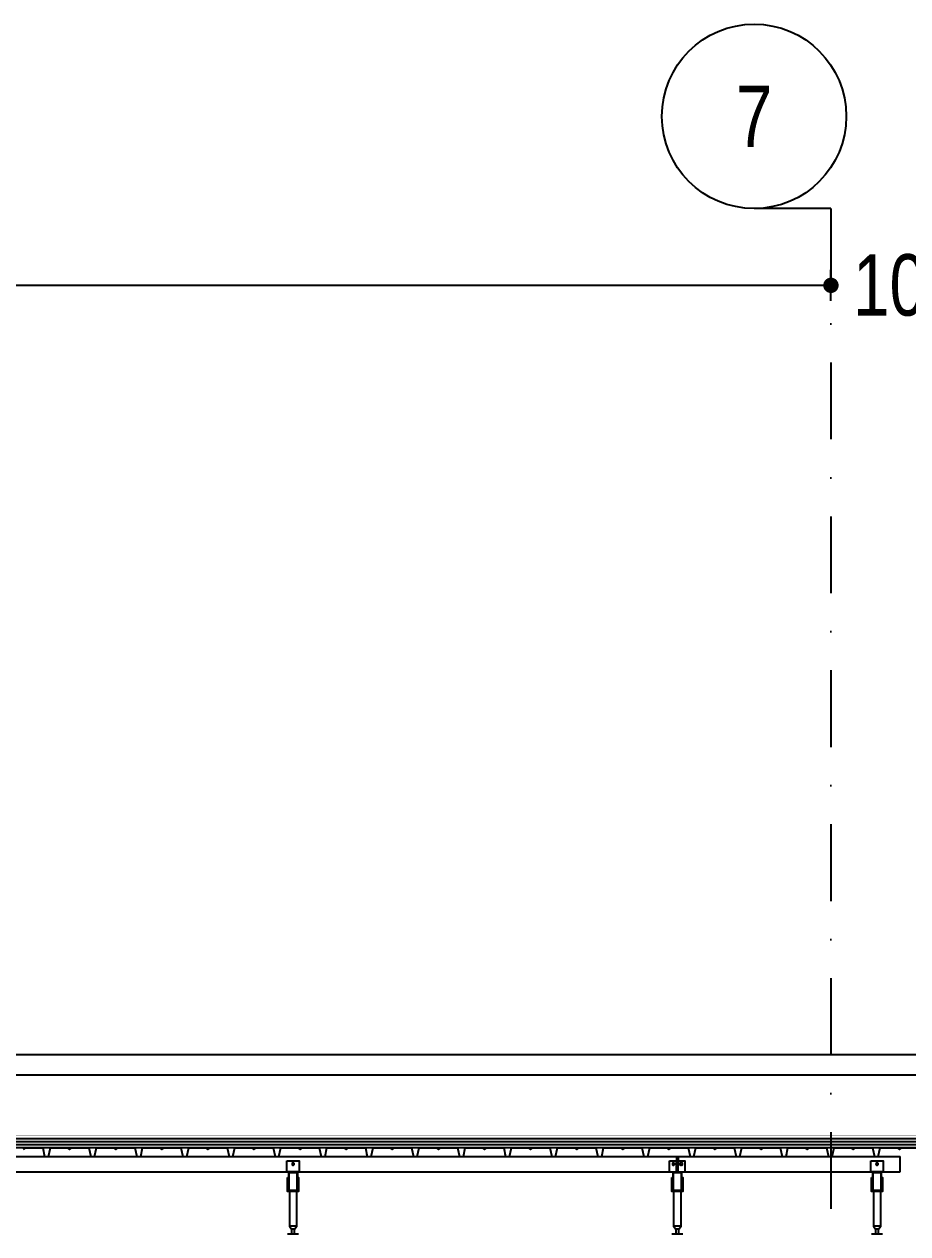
# Model space of a CAD drawing. Header units: centimetres. Extents: x 26569 to 160723, y -3143 to 14565.
# Drawn here: x 36414.2 to 36701.7, y 6345.9 to 6739.6 of the extents above; entities that cross this region are included whole.
import ezdxf
from ezdxf.enums import TextEntityAlignment as Align

# ---------------------------------------------------------------- set-up
doc = ezdxf.new("R2010")
doc.units = ezdxf.units.CM
doc.header["$LTSCALE"] = 100
doc.linetypes.add('DASHDOT2', pattern=[0.5, 0.25, -0.125, 0, -0.125])
doc.linetypes.add('HIDDEN', pattern=[9.525, 6.35, -3.175])
for name, color, linetype in [('A-ANNO-DIMS', 187, 'Continuous'), ('A-ANNO-GRID', 155, 'DASHDOT2'), ('A-ELEV-02', 253, 'Continuous'), ('A-ELEV-04', 250, 'Continuous'), ('A-WALL-INSL', 249, 'Continuous'), ('A-WALL-SNWPNL', 200, 'Continuous'), ('S-STEL', 3, 'Continuous')]:
    doc.layers.add(name, color=color, linetype=linetype)
doc.styles.add('Fields_100', font='act_simplex.shx', dxfattribs={"width": 0.8, "height": 20})
doc.linetypes.add('BATTING', pattern='A,0.00254,-2.54,[134,ltypeshp.shx,S=2.54,R=0,X=-2.54,Y=0],-5.08,[134,ltypeshp.shx,S=2.54,R=180,X=2.54,Y=0],-2.54', length=10.16254)
doc.dimstyles.new('FIELDS_100', dxfattribs={"dimscale": 0, "dimtxt": 20, "dimasz": 5, "dimexe": 5, "dimexo": 5, "dimgap": 5, "dimtad": 0, "dimdec": 0, "dimzin": 0, "dimdsep": 46, "dimtxsty": 'Fields_100', "dimblk": 'DOT', "dimcen": 0.09, "dimclrt": 50, "dimadec": 0, "dimazin": 0, "dimtfac": 1, "dimtdec": 0, "dimtix": 1, "dimtofl": 0, "dimtmove": 1, "dimatfit": 3, "dimfxl": 5, "dimfxlon": 1, "dimtolj": 1, "dimtzin": 0, "dimarcsym": 0})

# ---------------------------------------------------------------- blocks, each defined once
blk = doc.blocks.new('_Dot')
at = {"color": 0, "linetype": 'ByBlock', "lineweight": -2}
blk.add_line((-0.5, 0), (-1, 0), dxfattribs=at)
at = {"color": 0, "linetype": 'ByBlock', "const_width": 0.5}
blk.add_lwpolyline([(-0.25, 0, 1), (0.25, 0, 1)], format="xyb", close=True, dxfattribs=at)
blk = doc.blocks.new('*D694')
at = {"layer": 'A-ANNO-DIMS', "color": 0, "lineweight": -2, "transparency": 16777216}
for p, q in [((35826.73, 6649.56), (35826.73, 6659.56)), ((36676.73, 6649.56), (36676.73, 6659.56)), ((35831.73, 6654.56), (36220.07, 6654.56)), ((36671.73, 6654.56), (36283.4, 6654.56))]:
    blk.add_line(p, q, dxfattribs=at)
at = {"layer": 'DEFPOINTS', "color": 0, "transparency": 16777216}
for p in [(36676.73, 6654.56), (35826.73, 6232.06), (36676.73, 6232.06)]:
    blk.add_point(p, dxfattribs=at)
at = {"layer": 'A-ANNO-DIMS', "color": 0, "lineweight": -2, "transparency": 16777216, "xscale": 5, "yscale": 5, "zscale": 5, "rotation": 180}
blk.add_blockref('_Dot', (35826.73, 6654.56), dxfattribs=at)
at = {"layer": 'A-ANNO-DIMS', "color": 0, "lineweight": -2, "transparency": 16777216, "xscale": 5, "yscale": 5, "zscale": 5}
blk.add_blockref('_Dot', (36676.73, 6654.56), dxfattribs=at)
at = {"layer": 'A-ANNO-DIMS', "color": 50, "transparency": 16777216, "insert": (36251.73, 6654.56), "char_height": 20, "attachment_point": 5, "style": 'Fields_100'}
blk.add_mtext('\\A1;1700', dxfattribs=at)
blk = doc.blocks.new('*D700')
at = {"layer": 'A-ANNO-DIMS', "color": 0, "lineweight": -2, "transparency": 16777216}
for p, q in [((36676.73, 6649.56), (36676.73, 6659.56)), ((36726.73, 6649.56), (36726.73, 6659.56)), ((36671.73, 6654.56), (36666.73, 6654.56)), ((36731.73, 6654.56), (36736.73, 6654.56))]:
    blk.add_line(p, q, dxfattribs=at)
at = {"layer": 'DEFPOINTS', "color": 0, "transparency": 16777216}
for p in [(36726.73, 6654.56), (36676.73, 6232.06), (36726.73, 6232.06)]:
    blk.add_point(p, dxfattribs=at)
at = {"layer": 'A-ANNO-DIMS', "color": 0, "lineweight": -2, "transparency": 16777216, "xscale": 5, "yscale": 5, "zscale": 5}
blk.add_blockref('_Dot', (36676.73, 6654.56), dxfattribs=at)
at = {"layer": 'A-ANNO-DIMS', "color": 0, "lineweight": -2, "transparency": 16777216, "xscale": 5, "yscale": 5, "zscale": 5, "rotation": 180}
blk.add_blockref('_Dot', (36726.73, 6654.56), dxfattribs=at)
at = {"layer": 'A-ANNO-DIMS', "color": 50, "transparency": 16777216, "insert": (36701.73, 6654.56), "char_height": 20, "attachment_point": 5, "style": 'Fields_100'}
blk.add_mtext('\\A1;100', dxfattribs=at)

msp = doc.modelspace()

# ---------------------------------------------------------------- linework, layer by layer
at = {"layer": 'A-ANNO-GRID', "linetype": 'Continuous', "ltscale": 10}
msp.add_line((36676.73, 6679.56), (36651.73, 6679.56), dxfattribs=at)
at = {"layer": 'A-ANNO-GRID'}
msp.add_lwpolyline([(36676.73, 6679.56), (36676.73, 5813.01)], dxfattribs=at)
at = {"layer": 'A-ANNO-GRID', "linetype": 'Continuous', "ltscale": 10}
msp.add_circle((36651.73, 6709.56), 30, dxfattribs=at)
at = {"layer": 'A-ELEV-02'}
for points in [[(32200.48, 6371.06), (36699.23, 6371.06)], [(36626.48, 6371.06), (36626.48, 6369.56)], [(36626.98, 6371.06), (36626.98, 6369.56)], [(36699.23, 6366.06), (36699.23, 6371.06)], [(32200.48, 6366.06), (36699.23, 6366.06)], [(36503.73, 6366.06), (36499.73, 6366.06)], [(36624.23, 6366.06), (36629.23, 6366.06)], [(36627.83, 6368.91), (36627.83, 6368.91), (36627.82, 6368.91), (36627.81, 6368.91), (36627.8, 6368.91), (36627.79, 6368.91), (36627.79, 6368.91), (36627.78, 6368.91), (36627.77, 6368.91), (36627.76, 6368.9), (36627.75, 6368.9), (36627.75, 6368.9), (36627.74, 6368.9), (36627.73, 6368.9), (36627.72, 6368.89), (36627.71, 6368.89), (36627.71, 6368.89), (36627.7, 6368.88), (36627.69, 6368.88), (36627.68, 6368.88), (36627.67, 6368.87), (36627.67, 6368.87), (36627.66, 6368.86), (36627.65, 6368.86), (36627.64, 6368.86), (36627.64, 6368.85), (36627.63, 6368.84), (36627.62, 6368.84), (36627.61, 6368.83), (36627.61, 6368.83), (36627.6, 6368.82), (36627.59, 6368.82), (36627.59, 6368.81), (36627.58, 6368.8), (36627.57, 6368.8), (36627.57, 6368.79), (36627.56, 6368.78), (36627.56, 6368.78), (36627.55, 6368.77), (36627.55, 6368.76), (36627.54, 6368.75), (36627.54, 6368.75), (36627.53, 6368.74), (36627.53, 6368.73), (36627.52, 6368.72), (36627.52, 6368.72), (36627.52, 6368.71), (36627.51, 6368.7), (36627.51, 6368.69), (36627.51, 6368.68), (36627.5, 6368.67), (36627.5, 6368.67), (36627.5, 6368.66), (36627.5, 6368.65), (36627.49, 6368.64), (36627.49, 6368.63), (36627.49, 6368.63), (36627.49, 6368.62), (36627.49, 6368.61), (36627.49, 6368.6), (36627.49, 6368.59), (36627.49, 6368.59), (36627.48, 6368.58), (36627.48, 6368.57), (36627.48, 6368.56), (36627.48, 6368.55), (36627.48, 6368.55), (36627.49, 6368.54), (36627.49, 6368.53), (36627.49, 6368.52), (36627.49, 6368.51), (36627.49, 6368.51), (36627.49, 6368.5), (36627.49, 6368.49), (36627.49, 6368.48), (36627.5, 6368.47), (36627.5, 6368.47), (36627.5, 6368.46), (36627.5, 6368.45), (36627.51, 6368.44), (36627.51, 6368.43), (36627.51, 6368.43), (36627.52, 6368.42), (36627.52, 6368.41), (36627.52, 6368.4), (36627.53, 6368.39), (36627.53, 6368.39), (36627.54, 6368.38), (36627.54, 6368.37), (36627.55, 6368.36), (36627.55, 6368.36), (36627.56, 6368.35), (36627.56, 6368.34), (36627.57, 6368.33), (36627.57, 6368.33), (36627.58, 6368.32), (36627.59, 6368.31), (36627.59, 6368.31), (36627.6, 6368.3), (36627.61, 6368.3), (36627.61, 6368.29), (36627.62, 6368.28), (36627.63, 6368.28), (36627.64, 6368.27), (36627.64, 6368.27), (36627.65, 6368.26), (36627.66, 6368.26), (36627.67, 6368.26), (36627.67, 6368.25), (36627.68, 6368.25), (36627.69, 6368.24), (36627.7, 6368.24), (36627.71, 6368.24), (36627.71, 6368.23), (36627.72, 6368.23), (36627.73, 6368.23), (36627.74, 6368.23), (36627.75, 6368.22), (36627.75, 6368.22), (36627.76, 6368.22), (36627.77, 6368.22), (36627.78, 6368.22), (36627.79, 6368.22), (36627.79, 6368.21), (36627.8, 6368.21), (36627.81, 6368.21), (36627.82, 6368.21), (36627.83, 6368.21), (36627.83, 6368.21)], [(36628.13, 6368.91), (36627.83, 6368.91)], [(36628.13, 6368.21), (36627.83, 6368.21)], [(36628.13, 6368.21), (36628.14, 6368.21), (36628.15, 6368.21), (36628.16, 6368.21), (36628.17, 6368.21), (36628.17, 6368.21), (36628.18, 6368.22), (36628.19, 6368.22), (36628.2, 6368.22), (36628.21, 6368.22), (36628.21, 6368.22), (36628.22, 6368.22), (36628.23, 6368.23), (36628.24, 6368.23), (36628.25, 6368.23), (36628.26, 6368.23), (36628.26, 6368.24), (36628.27, 6368.24), (36628.28, 6368.24), (36628.29, 6368.25), (36628.3, 6368.25), (36628.3, 6368.26), (36628.31, 6368.26), (36628.32, 6368.26), (36628.33, 6368.27), (36628.33, 6368.27), (36628.34, 6368.28), (36628.35, 6368.28), (36628.35, 6368.29), (36628.36, 6368.3), (36628.37, 6368.3), (36628.38, 6368.31), (36628.38, 6368.31), (36628.39, 6368.32), (36628.39, 6368.33), (36628.4, 6368.33), (36628.41, 6368.34), (36628.41, 6368.35), (36628.42, 6368.36), (36628.42, 6368.36), (36628.43, 6368.37), (36628.43, 6368.38), (36628.44, 6368.39), (36628.44, 6368.39), (36628.45, 6368.4), (36628.45, 6368.41), (36628.45, 6368.42), (36628.46, 6368.43), (36628.46, 6368.43), (36628.46, 6368.44), (36628.47, 6368.45), (36628.47, 6368.46), (36628.47, 6368.47), (36628.47, 6368.47), (36628.48, 6368.48), (36628.48, 6368.49), (36628.48, 6368.5), (36628.48, 6368.51), (36628.48, 6368.51), (36628.48, 6368.52), (36628.48, 6368.53), (36628.48, 6368.54), (36628.48, 6368.55), (36628.48, 6368.55), (36628.48, 6368.56), (36628.48, 6368.57), (36628.48, 6368.58), (36628.48, 6368.59), (36628.48, 6368.59), (36628.48, 6368.6), (36628.48, 6368.61), (36628.48, 6368.62), (36628.48, 6368.63), (36628.48, 6368.63), (36628.48, 6368.64), (36628.47, 6368.65), (36628.47, 6368.66), (36628.47, 6368.67), (36628.47, 6368.67), (36628.46, 6368.68), (36628.46, 6368.69), (36628.46, 6368.7), (36628.45, 6368.71), (36628.45, 6368.72), (36628.45, 6368.72), (36628.44, 6368.73), (36628.44, 6368.74), (36628.43, 6368.75), (36628.43, 6368.75), (36628.42, 6368.76), (36628.42, 6368.77), (36628.41, 6368.78), (36628.41, 6368.78), (36628.4, 6368.79), (36628.39, 6368.8), (36628.39, 6368.8), (36628.38, 6368.81), (36628.38, 6368.82), (36628.37, 6368.82), (36628.36, 6368.83), (36628.35, 6368.83), (36628.35, 6368.84), (36628.34, 6368.84), (36628.33, 6368.85), (36628.33, 6368.86), (36628.32, 6368.86), (36628.31, 6368.86), (36628.3, 6368.87), (36628.3, 6368.87), (36628.29, 6368.88), (36628.28, 6368.88), (36628.27, 6368.88), (36628.26, 6368.89), (36628.26, 6368.89), (36628.25, 6368.89), (36628.24, 6368.9), (36628.23, 6368.9), (36628.22, 6368.9), (36628.21, 6368.9), (36628.21, 6368.9), (36628.2, 6368.91), (36628.19, 6368.91), (36628.18, 6368.91), (36628.17, 6368.91), (36628.17, 6368.91), (36628.16, 6368.91), (36628.15, 6368.91), (36628.14, 6368.91), (36628.13, 6368.91)], [(36693.73, 6366.06), (36689.73, 6366.06)], [(36499.93, 6363.26), (36500.18, 6363.26)], [(36499.93, 6362.56), (36500.18, 6362.56)], [(36503.28, 6363.26), (36503.53, 6363.26)], [(36503.28, 6362.56), (36503.53, 6362.56)], [(36624.93, 6363.26), (36625.18, 6363.26)], [(36624.93, 6362.56), (36625.18, 6362.56)], [(36628.28, 6363.26), (36628.53, 6363.26)], [(36628.28, 6362.56), (36628.53, 6362.56)], [(36689.93, 6363.26), (36690.18, 6363.26)], [(36689.93, 6362.56), (36690.18, 6362.56)], [(36693.28, 6363.26), (36693.53, 6363.26)], [(36693.28, 6362.56), (36693.53, 6362.56)], [(36500.53, 6359.66), (36500.53, 6348.36), (36501.23, 6347.36), (36501.23, 6345.86)], [(36502.23, 6345.86), (36502.23, 6347.36), (36502.94, 6348.36), (36502.94, 6359.66)], [(36625.53, 6359.66), (36625.53, 6348.36), (36626.23, 6347.36), (36626.23, 6345.86)], [(36627.23, 6345.86), (36627.23, 6347.36), (36627.94, 6348.36), (36627.94, 6359.66)], [(36690.53, 6359.66), (36690.53, 6348.36), (36691.23, 6347.36), (36691.23, 6345.86)], [(36692.23, 6345.86), (36692.23, 6347.36), (36692.94, 6348.36), (36692.94, 6359.66)], [(36502.94, 6348.36), (36500.53, 6348.36)], [(36502.23, 6347.36), (36501.23, 6347.36)], [(36627.94, 6348.36), (36625.53, 6348.36)], [(36627.23, 6347.36), (36626.23, 6347.36)], [(36692.94, 6348.36), (36690.53, 6348.36)], [(36692.23, 6347.36), (36691.23, 6347.36)], [(36499.93, 6345.86), (36503.53, 6345.86)], [(36624.93, 6345.86), (36628.53, 6345.86)], [(36689.93, 6345.86), (36693.53, 6345.86)]]:
    msp.add_lwpolyline(points, dxfattribs=at)
for points in [[(36499.73, 6369.56), (36503.73, 6369.56), (36503.73, 6365.91), (36499.73, 6365.91)], [(36502.08, 6368.56), (36502.08, 6368.57), (36502.08, 6368.58), (36502.08, 6368.59), (36502.08, 6368.59), (36502.08, 6368.6), (36502.08, 6368.61), (36502.08, 6368.62), (36502.08, 6368.63), (36502.08, 6368.63), (36502.08, 6368.64), (36502.07, 6368.65), (36502.07, 6368.66), (36502.07, 6368.67), (36502.07, 6368.67), (36502.06, 6368.68), (36502.06, 6368.69), (36502.06, 6368.7), (36502.05, 6368.71), (36502.05, 6368.72), (36502.05, 6368.72), (36502.04, 6368.73), (36502.04, 6368.74), (36502.03, 6368.75), (36502.03, 6368.75), (36502.02, 6368.76), (36502.02, 6368.77), (36502.01, 6368.78), (36502.01, 6368.78), (36502, 6368.79), (36501.99, 6368.8), (36501.99, 6368.8), (36501.98, 6368.81), (36501.98, 6368.82), (36501.97, 6368.82), (36501.96, 6368.83), (36501.95, 6368.83), (36501.95, 6368.84), (36501.94, 6368.84), (36501.93, 6368.85), (36501.93, 6368.86), (36501.92, 6368.86), (36501.91, 6368.86), (36501.9, 6368.87), (36501.9, 6368.87), (36501.89, 6368.88), (36501.88, 6368.88), (36501.87, 6368.88), (36501.86, 6368.89), (36501.86, 6368.89), (36501.85, 6368.89), (36501.84, 6368.9), (36501.83, 6368.9), (36501.82, 6368.9), (36501.81, 6368.9), (36501.81, 6368.9), (36501.8, 6368.91), (36501.79, 6368.91), (36501.78, 6368.91), (36501.77, 6368.91), (36501.77, 6368.91), (36501.76, 6368.91), (36501.75, 6368.91), (36501.74, 6368.91), (36501.73, 6368.91), (36501.73, 6368.91), (36501.72, 6368.91), (36501.71, 6368.91), (36501.7, 6368.91), (36501.69, 6368.91), (36501.69, 6368.91), (36501.68, 6368.91), (36501.67, 6368.91), (36501.66, 6368.9), (36501.65, 6368.9), (36501.65, 6368.9), (36501.64, 6368.9), (36501.63, 6368.9), (36501.62, 6368.89), (36501.61, 6368.89), (36501.61, 6368.89), (36501.6, 6368.88), (36501.59, 6368.88), (36501.58, 6368.88), (36501.57, 6368.87), (36501.57, 6368.87), (36501.56, 6368.86), (36501.55, 6368.86), (36501.54, 6368.86), (36501.54, 6368.85), (36501.53, 6368.84), (36501.52, 6368.84), (36501.51, 6368.83), (36501.51, 6368.83), (36501.5, 6368.82), (36501.49, 6368.82), (36501.49, 6368.81), (36501.48, 6368.8), (36501.47, 6368.8), (36501.47, 6368.79), (36501.46, 6368.78), (36501.46, 6368.78), (36501.45, 6368.77), (36501.45, 6368.76), (36501.44, 6368.75), (36501.44, 6368.75), (36501.43, 6368.74), (36501.43, 6368.73), (36501.42, 6368.72), (36501.42, 6368.72), (36501.42, 6368.71), (36501.41, 6368.7), (36501.41, 6368.69), (36501.41, 6368.68), (36501.4, 6368.67), (36501.4, 6368.67), (36501.4, 6368.66), (36501.4, 6368.65), (36501.39, 6368.64), (36501.39, 6368.63), (36501.39, 6368.63), (36501.39, 6368.62), (36501.39, 6368.61), (36501.39, 6368.6), (36501.39, 6368.59), (36501.39, 6368.59), (36501.38, 6368.58), (36501.38, 6368.57), (36501.38, 6368.56), (36501.38, 6368.55), (36501.38, 6368.55), (36501.39, 6368.54), (36501.39, 6368.53), (36501.39, 6368.52), (36501.39, 6368.51), (36501.39, 6368.51), (36501.39, 6368.5), (36501.39, 6368.49), (36501.39, 6368.48), (36501.4, 6368.47), (36501.4, 6368.47), (36501.4, 6368.46), (36501.4, 6368.45), (36501.41, 6368.44), (36501.41, 6368.43), (36501.41, 6368.43), (36501.42, 6368.42), (36501.42, 6368.41), (36501.42, 6368.4), (36501.43, 6368.39), (36501.43, 6368.39), (36501.44, 6368.38), (36501.44, 6368.37), (36501.45, 6368.36), (36501.45, 6368.36), (36501.46, 6368.35), (36501.46, 6368.34), (36501.47, 6368.33), (36501.47, 6368.33), (36501.48, 6368.32), (36501.49, 6368.31), (36501.49, 6368.31), (36501.5, 6368.3), (36501.51, 6368.3), (36501.51, 6368.29), (36501.52, 6368.28), (36501.53, 6368.28), (36501.54, 6368.27), (36501.54, 6368.27), (36501.55, 6368.26), (36501.56, 6368.26), (36501.57, 6368.26), (36501.57, 6368.25), (36501.58, 6368.25), (36501.59, 6368.24), (36501.6, 6368.24), (36501.61, 6368.24), (36501.61, 6368.23), (36501.62, 6368.23), (36501.63, 6368.23), (36501.64, 6368.23), (36501.65, 6368.22), (36501.65, 6368.22), (36501.66, 6368.22), (36501.67, 6368.22), (36501.68, 6368.22), (36501.69, 6368.22), (36501.69, 6368.21), (36501.7, 6368.21), (36501.71, 6368.21), (36501.72, 6368.21), (36501.73, 6368.21), (36501.73, 6368.21), (36501.74, 6368.21), (36501.75, 6368.21), (36501.76, 6368.21), (36501.77, 6368.21), (36501.77, 6368.21), (36501.78, 6368.22), (36501.79, 6368.22), (36501.8, 6368.22), (36501.81, 6368.22), (36501.81, 6368.22), (36501.82, 6368.22), (36501.83, 6368.23), (36501.84, 6368.23), (36501.85, 6368.23), (36501.86, 6368.23), (36501.86, 6368.24), (36501.87, 6368.24), (36501.88, 6368.24), (36501.89, 6368.25), (36501.9, 6368.25), (36501.9, 6368.26), (36501.91, 6368.26), (36501.92, 6368.26), (36501.93, 6368.27), (36501.93, 6368.27), (36501.94, 6368.28), (36501.95, 6368.28), (36501.95, 6368.29), (36501.96, 6368.3), (36501.97, 6368.3), (36501.98, 6368.31), (36501.98, 6368.31), (36501.99, 6368.32), (36501.99, 6368.33), (36502, 6368.33), (36502.01, 6368.34), (36502.01, 6368.35), (36502.02, 6368.36), (36502.02, 6368.36), (36502.03, 6368.37), (36502.03, 6368.38), (36502.04, 6368.39), (36502.04, 6368.39), (36502.05, 6368.4), (36502.05, 6368.41), (36502.05, 6368.42), (36502.06, 6368.43), (36502.06, 6368.43), (36502.06, 6368.44), (36502.07, 6368.45), (36502.07, 6368.46), (36502.07, 6368.47), (36502.07, 6368.47), (36502.08, 6368.48), (36502.08, 6368.49), (36502.08, 6368.5), (36502.08, 6368.51), (36502.08, 6368.51), (36502.08, 6368.52), (36502.08, 6368.53), (36502.08, 6368.54), (36502.08, 6368.55), (36502.08, 6368.55)], [(36624.23, 6369.56), (36629.23, 6369.56), (36629.23, 6365.91), (36624.23, 6365.91)], [(36625.83, 6368.56), (36625.83, 6368.57), (36625.83, 6368.58), (36625.83, 6368.59), (36625.83, 6368.59), (36625.83, 6368.6), (36625.83, 6368.61), (36625.83, 6368.62), (36625.83, 6368.63), (36625.83, 6368.63), (36625.83, 6368.64), (36625.82, 6368.65), (36625.82, 6368.66), (36625.82, 6368.67), (36625.82, 6368.67), (36625.81, 6368.68), (36625.81, 6368.69), (36625.81, 6368.7), (36625.8, 6368.71), (36625.8, 6368.72), (36625.8, 6368.72), (36625.79, 6368.73), (36625.79, 6368.74), (36625.78, 6368.75), (36625.78, 6368.75), (36625.77, 6368.76), (36625.77, 6368.77), (36625.76, 6368.78), (36625.76, 6368.78), (36625.75, 6368.79), (36625.74, 6368.8), (36625.74, 6368.8), (36625.73, 6368.81), (36625.73, 6368.82), (36625.72, 6368.82), (36625.71, 6368.83), (36625.7, 6368.83), (36625.7, 6368.84), (36625.69, 6368.84), (36625.68, 6368.85), (36625.68, 6368.86), (36625.67, 6368.86), (36625.66, 6368.86), (36625.65, 6368.87), (36625.65, 6368.87), (36625.64, 6368.88), (36625.63, 6368.88), (36625.62, 6368.88), (36625.61, 6368.89), (36625.61, 6368.89), (36625.6, 6368.89), (36625.59, 6368.9), (36625.58, 6368.9), (36625.57, 6368.9), (36625.56, 6368.9), (36625.56, 6368.9), (36625.55, 6368.91), (36625.54, 6368.91), (36625.53, 6368.91), (36625.52, 6368.91), (36625.52, 6368.91), (36625.51, 6368.91), (36625.5, 6368.91), (36625.49, 6368.91), (36625.48, 6368.91), (36625.48, 6368.91), (36625.47, 6368.91), (36625.46, 6368.91), (36625.45, 6368.91), (36625.44, 6368.91), (36625.44, 6368.91), (36625.43, 6368.91), (36625.42, 6368.91), (36625.41, 6368.9), (36625.4, 6368.9), (36625.4, 6368.9), (36625.39, 6368.9), (36625.38, 6368.9), (36625.37, 6368.89), (36625.36, 6368.89), (36625.36, 6368.89), (36625.35, 6368.88), (36625.34, 6368.88), (36625.33, 6368.88), (36625.32, 6368.87), (36625.32, 6368.87), (36625.31, 6368.86), (36625.3, 6368.86), (36625.29, 6368.86), (36625.29, 6368.85), (36625.28, 6368.84), (36625.27, 6368.84), (36625.26, 6368.83), (36625.26, 6368.83), (36625.25, 6368.82), (36625.24, 6368.82), (36625.24, 6368.81), (36625.23, 6368.8), (36625.22, 6368.8), (36625.22, 6368.79), (36625.21, 6368.78), (36625.21, 6368.78), (36625.2, 6368.77), (36625.2, 6368.76), (36625.19, 6368.75), (36625.19, 6368.75), (36625.18, 6368.74), (36625.18, 6368.73), (36625.17, 6368.72), (36625.17, 6368.72), (36625.17, 6368.71), (36625.16, 6368.7), (36625.16, 6368.69), (36625.16, 6368.68), (36625.15, 6368.67), (36625.15, 6368.67), (36625.15, 6368.66), (36625.15, 6368.65), (36625.14, 6368.64), (36625.14, 6368.63), (36625.14, 6368.63), (36625.14, 6368.62), (36625.14, 6368.61), (36625.14, 6368.6), (36625.14, 6368.59), (36625.14, 6368.59), (36625.13, 6368.58), (36625.13, 6368.57), (36625.13, 6368.56), (36625.13, 6368.55), (36625.13, 6368.55), (36625.14, 6368.54), (36625.14, 6368.53), (36625.14, 6368.52), (36625.14, 6368.51), (36625.14, 6368.51), (36625.14, 6368.5), (36625.14, 6368.49), (36625.14, 6368.48), (36625.15, 6368.47), (36625.15, 6368.47), (36625.15, 6368.46), (36625.15, 6368.45), (36625.16, 6368.44), (36625.16, 6368.43), (36625.16, 6368.43), (36625.17, 6368.42), (36625.17, 6368.41), (36625.17, 6368.4), (36625.18, 6368.39), (36625.18, 6368.39), (36625.19, 6368.38), (36625.19, 6368.37), (36625.2, 6368.36), (36625.2, 6368.36), (36625.21, 6368.35), (36625.21, 6368.34), (36625.22, 6368.33), (36625.22, 6368.33), (36625.23, 6368.32), (36625.24, 6368.31), (36625.24, 6368.31), (36625.25, 6368.3), (36625.26, 6368.3), (36625.26, 6368.29), (36625.27, 6368.28), (36625.28, 6368.28), (36625.29, 6368.27), (36625.29, 6368.27), (36625.3, 6368.26), (36625.31, 6368.26), (36625.32, 6368.26), (36625.32, 6368.25), (36625.33, 6368.25), (36625.34, 6368.24), (36625.35, 6368.24), (36625.36, 6368.24), (36625.36, 6368.23), (36625.37, 6368.23), (36625.38, 6368.23), (36625.39, 6368.23), (36625.4, 6368.22), (36625.4, 6368.22), (36625.41, 6368.22), (36625.42, 6368.22), (36625.43, 6368.22), (36625.44, 6368.22), (36625.44, 6368.21), (36625.45, 6368.21), (36625.46, 6368.21), (36625.47, 6368.21), (36625.48, 6368.21), (36625.48, 6368.21), (36625.49, 6368.21), (36625.5, 6368.21), (36625.51, 6368.21), (36625.52, 6368.21), (36625.52, 6368.21), (36625.53, 6368.22), (36625.54, 6368.22), (36625.55, 6368.22), (36625.56, 6368.22), (36625.56, 6368.22), (36625.57, 6368.22), (36625.58, 6368.23), (36625.59, 6368.23), (36625.6, 6368.23), (36625.61, 6368.23), (36625.61, 6368.24), (36625.62, 6368.24), (36625.63, 6368.24), (36625.64, 6368.25), (36625.65, 6368.25), (36625.65, 6368.26), (36625.66, 6368.26), (36625.67, 6368.26), (36625.68, 6368.27), (36625.68, 6368.27), (36625.69, 6368.28), (36625.7, 6368.28), (36625.7, 6368.29), (36625.71, 6368.3), (36625.72, 6368.3), (36625.73, 6368.31), (36625.73, 6368.31), (36625.74, 6368.32), (36625.74, 6368.33), (36625.75, 6368.33), (36625.76, 6368.34), (36625.76, 6368.35), (36625.77, 6368.36), (36625.77, 6368.36), (36625.78, 6368.37), (36625.78, 6368.38), (36625.79, 6368.39), (36625.79, 6368.39), (36625.8, 6368.4), (36625.8, 6368.41), (36625.8, 6368.42), (36625.81, 6368.43), (36625.81, 6368.43), (36625.81, 6368.44), (36625.82, 6368.45), (36625.82, 6368.46), (36625.82, 6368.47), (36625.82, 6368.47), (36625.83, 6368.48), (36625.83, 6368.49), (36625.83, 6368.5), (36625.83, 6368.51), (36625.83, 6368.51), (36625.83, 6368.52), (36625.83, 6368.53), (36625.83, 6368.54), (36625.83, 6368.55), (36625.83, 6368.55)], [(36689.73, 6369.56), (36693.73, 6369.56), (36693.73, 6365.91), (36689.73, 6365.91)], [(36692.08, 6368.56), (36692.08, 6368.57), (36692.08, 6368.58), (36692.08, 6368.59), (36692.08, 6368.59), (36692.08, 6368.6), (36692.08, 6368.61), (36692.08, 6368.62), (36692.08, 6368.63), (36692.08, 6368.63), (36692.08, 6368.64), (36692.07, 6368.65), (36692.07, 6368.66), (36692.07, 6368.67), (36692.07, 6368.67), (36692.06, 6368.68), (36692.06, 6368.69), (36692.06, 6368.7), (36692.05, 6368.71), (36692.05, 6368.72), (36692.05, 6368.72), (36692.04, 6368.73), (36692.04, 6368.74), (36692.03, 6368.75), (36692.03, 6368.75), (36692.02, 6368.76), (36692.02, 6368.77), (36692.01, 6368.78), (36692.01, 6368.78), (36692, 6368.79), (36691.99, 6368.8), (36691.99, 6368.8), (36691.98, 6368.81), (36691.98, 6368.82), (36691.97, 6368.82), (36691.96, 6368.83), (36691.95, 6368.83), (36691.95, 6368.84), (36691.94, 6368.84), (36691.93, 6368.85), (36691.93, 6368.86), (36691.92, 6368.86), (36691.91, 6368.86), (36691.9, 6368.87), (36691.9, 6368.87), (36691.89, 6368.88), (36691.88, 6368.88), (36691.87, 6368.88), (36691.86, 6368.89), (36691.86, 6368.89), (36691.85, 6368.89), (36691.84, 6368.9), (36691.83, 6368.9), (36691.82, 6368.9), (36691.81, 6368.9), (36691.81, 6368.9), (36691.8, 6368.91), (36691.79, 6368.91), (36691.78, 6368.91), (36691.77, 6368.91), (36691.77, 6368.91), (36691.76, 6368.91), (36691.75, 6368.91), (36691.74, 6368.91), (36691.73, 6368.91), (36691.73, 6368.91), (36691.72, 6368.91), (36691.71, 6368.91), (36691.7, 6368.91), (36691.69, 6368.91), (36691.69, 6368.91), (36691.68, 6368.91), (36691.67, 6368.91), (36691.66, 6368.9), (36691.65, 6368.9), (36691.65, 6368.9), (36691.64, 6368.9), (36691.63, 6368.9), (36691.62, 6368.89), (36691.61, 6368.89), (36691.61, 6368.89), (36691.6, 6368.88), (36691.59, 6368.88), (36691.58, 6368.88), (36691.57, 6368.87), (36691.57, 6368.87), (36691.56, 6368.86), (36691.55, 6368.86), (36691.54, 6368.86), (36691.54, 6368.85), (36691.53, 6368.84), (36691.52, 6368.84), (36691.51, 6368.83), (36691.51, 6368.83), (36691.5, 6368.82), (36691.49, 6368.82), (36691.49, 6368.81), (36691.48, 6368.8), (36691.47, 6368.8), (36691.47, 6368.79), (36691.46, 6368.78), (36691.46, 6368.78), (36691.45, 6368.77), (36691.45, 6368.76), (36691.44, 6368.75), (36691.44, 6368.75), (36691.43, 6368.74), (36691.43, 6368.73), (36691.42, 6368.72), (36691.42, 6368.72), (36691.42, 6368.71), (36691.41, 6368.7), (36691.41, 6368.69), (36691.41, 6368.68), (36691.4, 6368.67), (36691.4, 6368.67), (36691.4, 6368.66), (36691.4, 6368.65), (36691.39, 6368.64), (36691.39, 6368.63), (36691.39, 6368.63), (36691.39, 6368.62), (36691.39, 6368.61), (36691.39, 6368.6), (36691.39, 6368.59), (36691.39, 6368.59), (36691.38, 6368.58), (36691.38, 6368.57), (36691.38, 6368.56), (36691.38, 6368.55), (36691.38, 6368.55), (36691.39, 6368.54), (36691.39, 6368.53), (36691.39, 6368.52), (36691.39, 6368.51), (36691.39, 6368.51), (36691.39, 6368.5), (36691.39, 6368.49), (36691.39, 6368.48), (36691.4, 6368.47), (36691.4, 6368.47), (36691.4, 6368.46), (36691.4, 6368.45), (36691.41, 6368.44), (36691.41, 6368.43), (36691.41, 6368.43), (36691.42, 6368.42), (36691.42, 6368.41), (36691.42, 6368.4), (36691.43, 6368.39), (36691.43, 6368.39), (36691.44, 6368.38), (36691.44, 6368.37), (36691.45, 6368.36), (36691.45, 6368.36), (36691.46, 6368.35), (36691.46, 6368.34), (36691.47, 6368.33), (36691.47, 6368.33), (36691.48, 6368.32), (36691.49, 6368.31), (36691.49, 6368.31), (36691.5, 6368.3), (36691.51, 6368.3), (36691.51, 6368.29), (36691.52, 6368.28), (36691.53, 6368.28), (36691.54, 6368.27), (36691.54, 6368.27), (36691.55, 6368.26), (36691.56, 6368.26), (36691.57, 6368.26), (36691.57, 6368.25), (36691.58, 6368.25), (36691.59, 6368.24), (36691.6, 6368.24), (36691.61, 6368.24), (36691.61, 6368.23), (36691.62, 6368.23), (36691.63, 6368.23), (36691.64, 6368.23), (36691.65, 6368.22), (36691.65, 6368.22), (36691.66, 6368.22), (36691.67, 6368.22), (36691.68, 6368.22), (36691.69, 6368.22), (36691.69, 6368.21), (36691.7, 6368.21), (36691.71, 6368.21), (36691.72, 6368.21), (36691.73, 6368.21), (36691.73, 6368.21), (36691.74, 6368.21), (36691.75, 6368.21), (36691.76, 6368.21), (36691.77, 6368.21), (36691.77, 6368.21), (36691.78, 6368.22), (36691.79, 6368.22), (36691.8, 6368.22), (36691.81, 6368.22), (36691.81, 6368.22), (36691.82, 6368.22), (36691.83, 6368.23), (36691.84, 6368.23), (36691.85, 6368.23), (36691.86, 6368.23), (36691.86, 6368.24), (36691.87, 6368.24), (36691.88, 6368.24), (36691.89, 6368.25), (36691.9, 6368.25), (36691.9, 6368.26), (36691.91, 6368.26), (36691.92, 6368.26), (36691.93, 6368.27), (36691.93, 6368.27), (36691.94, 6368.28), (36691.95, 6368.28), (36691.95, 6368.29), (36691.96, 6368.3), (36691.97, 6368.3), (36691.98, 6368.31), (36691.98, 6368.31), (36691.99, 6368.32), (36691.99, 6368.33), (36692, 6368.33), (36692.01, 6368.34), (36692.01, 6368.35), (36692.02, 6368.36), (36692.02, 6368.36), (36692.03, 6368.37), (36692.03, 6368.38), (36692.04, 6368.39), (36692.04, 6368.39), (36692.05, 6368.4), (36692.05, 6368.41), (36692.05, 6368.42), (36692.06, 6368.43), (36692.06, 6368.43), (36692.06, 6368.44), (36692.07, 6368.45), (36692.07, 6368.46), (36692.07, 6368.47), (36692.07, 6368.47), (36692.08, 6368.48), (36692.08, 6368.49), (36692.08, 6368.5), (36692.08, 6368.51), (36692.08, 6368.51), (36692.08, 6368.52), (36692.08, 6368.53), (36692.08, 6368.54), (36692.08, 6368.55), (36692.08, 6368.55)], [(36499.93, 6364.16), (36500.18, 6364.16), (36500.18, 6359.91), (36503.28, 6359.91), (36503.28, 6364.16), (36503.53, 6364.16), (36503.53, 6359.66), (36499.93, 6359.66)], [(36624.93, 6364.16), (36625.18, 6364.16), (36625.18, 6359.91), (36628.28, 6359.91), (36628.28, 6364.16), (36628.53, 6364.16), (36628.53, 6359.66), (36624.93, 6359.66)], [(36689.93, 6364.16), (36690.18, 6364.16), (36690.18, 6359.91), (36693.28, 6359.91), (36693.28, 6364.16), (36693.53, 6364.16), (36693.53, 6359.66), (36689.93, 6359.66)]]:
    msp.add_lwpolyline(points, close=True, dxfattribs=at)
at = {"layer": 'A-ELEV-02', "linetype": 'HIDDEN', "ltscale": 0.1}
for points in [[(36626.48, 6366.06), (36626.48, 6369.56)], [(36626.98, 6366.06), (36626.98, 6369.56)]]:
    msp.add_lwpolyline(points, dxfattribs=at)
at = {"layer": 'A-ELEV-04'}
for p, q in [((41257.01, 6404.13), (31299.11, 6404.13)), ((32208.53, 6397.57), (41237.71, 6397.57))]:
    msp.add_line(p, q, dxfattribs=at)
at = {"layer": 'A-WALL-INSL', "ltscale": 0.002, "const_width": 0.1}
msp.add_lwpolyline([(41241.73, 6377.81), (32205.48, 6377.81)], dxfattribs=at)
at = {"layer": 'A-WALL-INSL', "linetype": 'BATTING', "ltscale": 0.002}
for points in [[(41241.73, 6376.81), (32205.48, 6376.81)], [(41241.73, 6374.81), (32205.48, 6374.81)]]:
    msp.add_lwpolyline(points, dxfattribs=at)
at = {"layer": 'A-WALL-INSL', "ltscale": 0.002}
for points in [[(41241.73, 6375.81), (32205.48, 6375.81)], [(41241.73, 6373.81), (32205.48, 6373.81)]]:
    msp.add_lwpolyline(points, dxfattribs=at)
at = {"layer": 'A-WALL-SNWPNL', "ltscale": 100}
for points in [[(36414, 6373.31), (36414.75, 6373.81), (36420.25, 6373.81), (36420.88, 6371.06), (36422.13, 6371.06), (36422.75, 6373.81), (36428.25, 6373.81), (36429, 6373.31), (36429.75, 6373.81), (36435.25, 6373.81), (36435.88, 6371.06), (36437.13, 6371.06), (36437.35, 6372.04)], [(36435.66, 6372.04), (36435.88, 6371.06), (36437.13, 6371.06), (36437.75, 6373.81), (36443.25, 6373.81), (36444, 6373.31), (36444.75, 6373.81), (36450.25, 6373.81), (36450.88, 6371.06), (36452.13, 6371.06), (36452.75, 6373.81), (36458.25, 6373.81), (36459, 6373.31), (36459.75, 6373.81), (36465.25, 6373.81), (36465.88, 6371.06), (36467.13, 6371.06), (36467.75, 6373.81), (36473.25, 6373.81), (36474, 6373.31), (36474.75, 6373.81), (36480.25, 6373.81), (36480.88, 6371.06), (36482.13, 6371.06), (36482.35, 6372.04)], [(36480.66, 6372.04), (36480.88, 6371.06), (36482.13, 6371.06), (36482.75, 6373.81), (36488.25, 6373.81), (36489, 6373.31), (36489.75, 6373.81), (36495.25, 6373.81), (36495.88, 6371.06), (36497.13, 6371.06), (36497.75, 6373.81), (36503.25, 6373.81), (36504, 6373.31), (36504.75, 6373.81), (36510.25, 6373.81), (36510.88, 6371.06), (36512.13, 6371.06), (36512.75, 6373.81), (36518.25, 6373.81), (36519, 6373.31), (36519.75, 6373.81), (36525.25, 6373.81), (36525.88, 6371.06), (36527.13, 6371.06), (36527.35, 6372.04)], [(36525.66, 6372.04), (36525.88, 6371.06), (36527.13, 6371.06), (36527.75, 6373.81), (36533.25, 6373.81), (36534, 6373.31), (36534.75, 6373.81), (36540.25, 6373.81), (36540.88, 6371.06), (36542.13, 6371.06), (36542.75, 6373.81), (36548.25, 6373.81), (36549, 6373.31), (36549.75, 6373.81), (36555.25, 6373.81), (36555.88, 6371.06), (36557.13, 6371.06), (36557.75, 6373.81), (36563.25, 6373.81), (36564, 6373.31), (36564.75, 6373.81), (36570.25, 6373.81), (36570.88, 6371.06), (36572.13, 6371.06), (36572.35, 6372.04)], [(36570.66, 6372.04), (36570.88, 6371.06), (36572.13, 6371.06), (36572.75, 6373.81), (36578.25, 6373.81), (36579, 6373.31), (36579.75, 6373.81), (36585.25, 6373.81), (36585.88, 6371.06), (36587.13, 6371.06), (36587.75, 6373.81), (36593.25, 6373.81), (36594, 6373.31), (36594.75, 6373.81), (36600.25, 6373.81), (36600.88, 6371.06), (36602.13, 6371.06), (36602.75, 6373.81), (36608.25, 6373.81), (36609, 6373.31), (36609.75, 6373.81), (36615.25, 6373.81), (36615.88, 6371.06), (36617.13, 6371.06), (36617.35, 6372.04)], [(36615.66, 6372.04), (36615.88, 6371.06), (36617.13, 6371.06), (36617.75, 6373.81), (36623.25, 6373.81), (36624, 6373.31), (36624.75, 6373.81), (36630.25, 6373.81), (36630.88, 6371.06), (36632.13, 6371.06), (36632.75, 6373.81), (36638.25, 6373.81), (36639, 6373.31), (36639.75, 6373.81), (36645.25, 6373.81), (36645.88, 6371.06), (36647.13, 6371.06), (36647.75, 6373.81), (36653.25, 6373.81), (36654, 6373.31), (36654.75, 6373.81), (36660.25, 6373.81), (36660.88, 6371.06), (36662.13, 6371.06), (36662.35, 6372.04)], [(36660.66, 6372.04), (36660.88, 6371.06), (36662.13, 6371.06), (36662.75, 6373.81), (36668.25, 6373.81), (36669, 6373.31), (36669.75, 6373.81), (36675.25, 6373.81), (36675.88, 6371.06), (36677.13, 6371.06), (36677.75, 6373.81), (36683.25, 6373.81), (36684, 6373.31), (36684.75, 6373.81), (36690.25, 6373.81), (36690.88, 6371.06), (36692.13, 6371.06), (36692.75, 6373.81), (36698.25, 6373.81), (36699, 6373.31), (36699.75, 6373.81), (36705.25, 6373.81)]]:
    msp.add_lwpolyline(points, dxfattribs=at)
at = {"layer": 'S-STEL'}
for points in [[(36503.23, 6359.91), (36503.23, 6365.91), (36500.23, 6365.91), (36500.23, 6359.91)], [(36628.23, 6359.91), (36628.23, 6365.91), (36625.23, 6365.91), (36625.23, 6359.91)], [(36693.23, 6359.91), (36693.23, 6365.91), (36690.23, 6365.91), (36690.23, 6359.91)]]:
    msp.add_lwpolyline(points, dxfattribs=at)
for points in [[(36503.08, 6365.76), (36500.38, 6365.76), (36500.38, 6360.06), (36503.08, 6360.06)], [(36628.08, 6365.76), (36625.38, 6365.76), (36625.38, 6360.06), (36628.08, 6360.06)], [(36693.08, 6365.76), (36690.38, 6365.76), (36690.38, 6360.06), (36693.08, 6360.06)]]:
    msp.add_lwpolyline(points, close=True, dxfattribs=at)

# ---------------------------------------------------------------- texts
at = {"layer": 'A-ANNO-GRID', "color": 50, "style": 'Fields_100', "width": 0.8}
msp.add_text('7', height=20, rotation=359.9267, dxfattribs=at).set_placement((36651.73, 6709.56), align=Align.MIDDLE_CENTER)

# ---------------------------------------------------------------- dimensions: what is measured, and where the dimension line sits
at = {"layer": 'A-ANNO-DIMS'}
for base, p1, p2, picture, middle in [((36676.73, 6654.56), (35826.73, 6232.06), (36676.73, 6232.06), '*D694', (36251.73, 6654.56)), ((36726.73, 6654.56), (36676.73, 6232.06), (36726.73, 6232.06), '*D700', (36701.73, 6654.56))]:
    dim = msp.add_linear_dim(base=base, p1=p1, p2=p2, dimstyle='FIELDS_100', override={"dimscale": 1, "dimlfac": 2}, dxfattribs=at)
    dim.commit()
    dim.dimension.update_dxf_attribs({"geometry": picture, "text_midpoint": middle})

doc.saveas('drawing.dxf')
